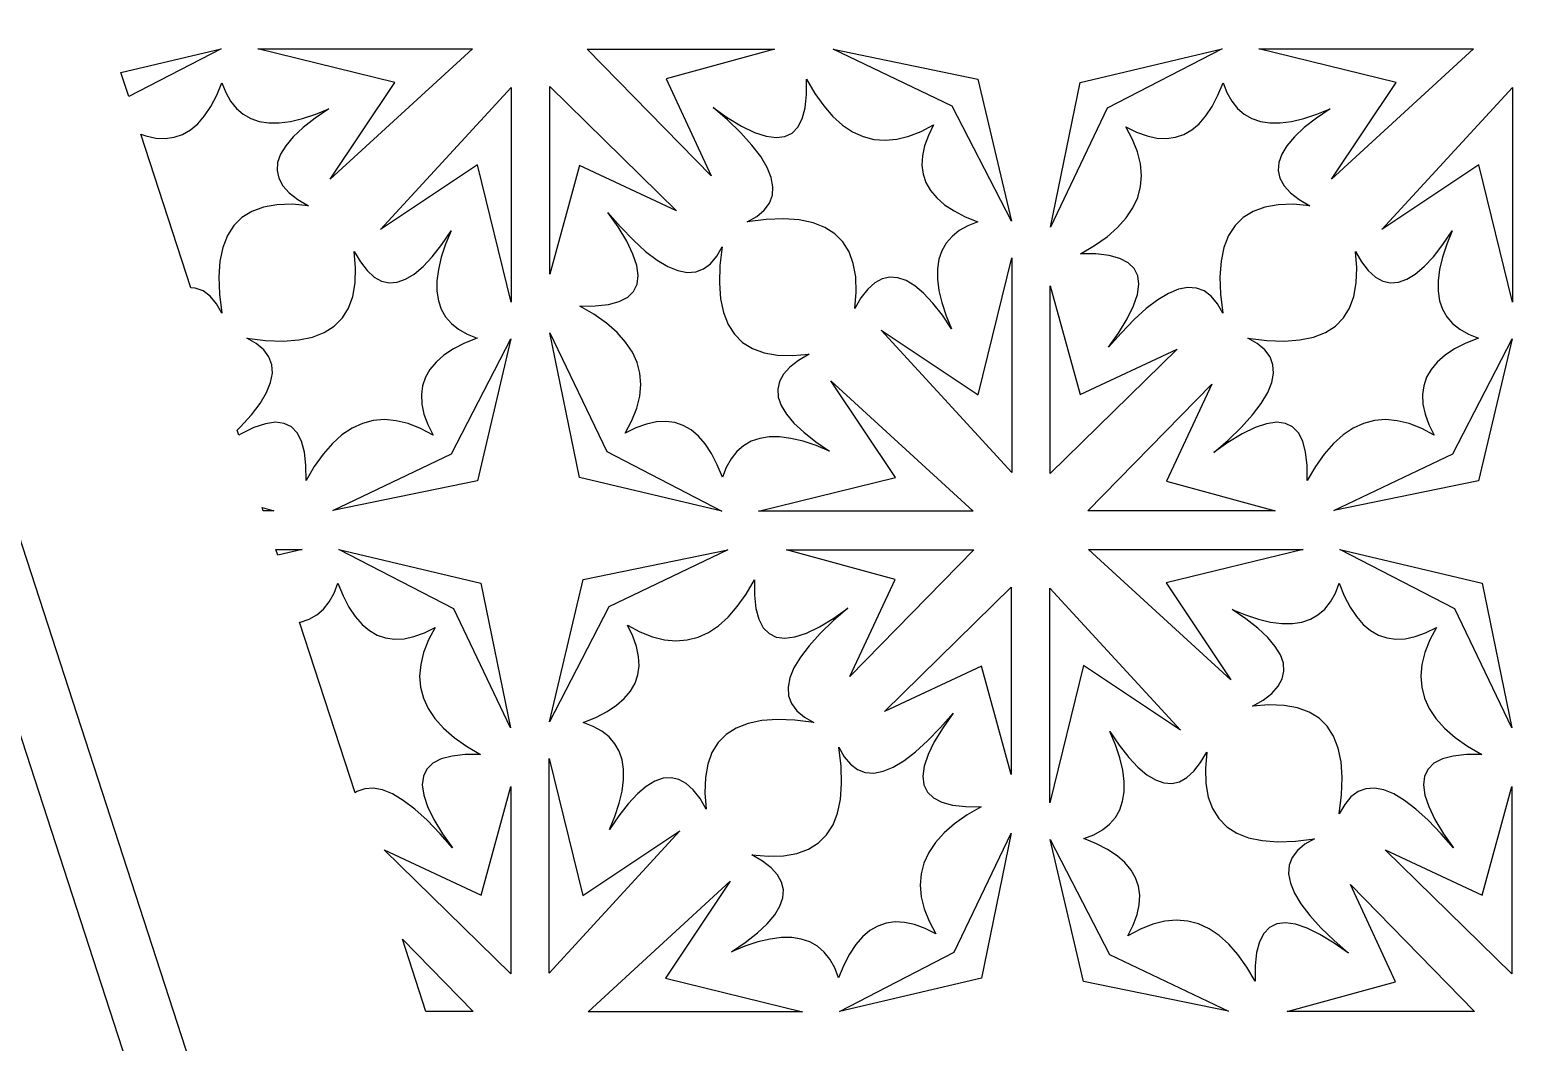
# Model space of a CAD drawing. Header units: metres. Extents: x 20 to 1108, y 20 to 251.
# Drawn here: x 592.1 to 666.1, y 150.3 to 200.8 of the extents above; entities that cross this region are included whole.
import ezdxf

# ---------------------------------------------------------------- set-up
doc = ezdxf.new("R2010")
doc.units = ezdxf.units.M

msp = doc.modelspace()

# ---------------------------------------------------------------- linework, layer by layer
for p, q in [((638.926, 20), (563.926, 250.826)), ((567.081, 250.826), (642.081, 20.0001)), ((596.64, 198.683), (601.643, 199.865)), ((601.643, 199.865), (597.031, 197.482)), ((610.322, 198.194), (603.476, 199.874)), ((603.476, 199.874), (614.195, 199.874)), ((614.195, 199.874), (607.095, 193.356)), ((619.923, 199.852), (629.284, 199.852)), ((626.124, 193.524), (619.923, 199.852)), ((629.284, 199.852), (623.863, 198.368)), ((638.152, 197.006), (632.215, 199.845)), ((632.215, 199.845), (639.442, 198.361)), ((644.546, 198.188), (651.643, 199.865)), ((651.643, 199.865), (645.901, 196.898)), ((660.322, 198.194), (653.476, 199.874)), ((653.476, 199.874), (664.195, 199.874)), ((664.195, 199.874), (657.095, 193.356)), ((597.031, 197.482), (596.64, 198.683)), ((601.423, 197.55), (601.681, 198.178)), ((601.681, 198.178), (601.873, 197.686)), ((607.095, 193.356), (610.322, 198.194)), ((609.61, 190.841), (616.129, 197.941)), ((616.129, 197.941), (616.129, 187.222)), ((618.055, 197.984), (624.383, 191.783)), ((618.055, 188.623), (618.055, 197.984)), ((623.863, 198.368), (626.124, 193.524)), ((630.881, 197.581), (630.884, 198.346)), ((630.884, 198.346), (631.296, 197.643)), ((639.442, 198.361), (641.12, 191.264)), ((643.062, 190.961), (644.546, 198.188)), ((651.423, 197.55), (651.681, 198.178)), ((651.681, 198.178), (651.873, 197.686)), ((657.095, 193.356), (660.322, 198.194)), ((659.61, 190.841), (666.129, 197.941)), ((666.129, 197.941), (666.129, 187.222)), ((600.821, 196.518), (601.135, 196.991)), ((601.135, 196.991), (601.423, 197.55)), ((601.873, 197.686), (602.115, 197.253)), ((602.115, 197.253), (602.403, 196.891)), ((630.806, 196.919), (630.881, 197.581)), ((631.296, 197.643), (631.738, 197.02)), ((631.738, 197.02), (632.198, 196.492)), ((641.12, 191.264), (638.152, 197.006)), ((650.821, 196.518), (651.135, 196.991)), ((651.135, 196.991), (651.423, 197.55)), ((651.873, 197.686), (652.115, 197.253)), ((652.115, 197.253), (652.403, 196.891)), ((600.481, 196.126), (600.821, 196.518)), ((602.403, 196.891), (602.738, 196.602)), ((602.738, 196.602), (603.119, 196.385)), ((603.119, 196.385), (603.547, 196.24)), ((603.547, 196.24), (604.018, 196.168)), ((604.537, 196.167), (605.102, 196.239)), ((605.102, 196.239), (605.712, 196.385)), ((605.712, 196.385), (606.368, 196.601)), ((606.344, 196.408), (605.738, 195.934)), ((607.027, 196.872), (606.344, 196.408)), ((606.368, 196.601), (607.027, 196.872)), ((626.93, 196.32), (626.216, 196.943)), ((626.216, 196.943), (626.924, 196.443)), ((626.924, 196.443), (627.64, 196.008)), ((627.6, 195.673), (626.93, 196.32)), ((630.443, 195.96), (630.661, 196.38)), ((630.661, 196.38), (630.806, 196.919)), ((632.198, 196.492), (632.679, 196.061)), ((645.901, 196.898), (643.062, 190.961)), ((650.481, 196.126), (650.821, 196.518)), ((652.403, 196.891), (652.738, 196.602)), ((652.738, 196.602), (653.119, 196.385)), ((653.119, 196.385), (653.547, 196.24)), ((653.547, 196.24), (654.018, 196.168)), ((654.537, 196.167), (655.102, 196.239)), ((655.102, 196.239), (655.712, 196.385)), ((655.712, 196.385), (656.368, 196.601)), ((656.344, 196.408), (655.738, 195.934)), ((657.027, 196.872), (656.344, 196.408)), ((656.368, 196.601), (657.027, 196.872)), ((600.132, 187.935), (597.64, 195.608)), ((597.64, 195.608), (597.885, 195.52)), ((597.885, 195.52), (598.382, 195.411)), ((599.301, 195.449), (599.72, 195.591)), ((599.72, 195.591), (600.114, 195.818)), ((600.114, 195.818), (600.481, 196.126)), ((604.018, 196.168), (604.537, 196.167)), ((605.738, 195.934), (605.248, 195.475)), ((628.153, 195.063), (627.6, 195.673)), ((627.64, 196.008), (628.285, 195.695)), ((628.285, 195.695), (628.858, 195.505)), ((628.858, 195.505), (629.362, 195.435)), ((629.362, 195.435), (629.794, 195.488)), ((629.794, 195.488), (630.154, 195.663)), ((630.154, 195.663), (630.443, 195.96)), ((632.679, 196.061), (633.18, 195.726)), ((633.18, 195.726), (633.702, 195.488)), ((633.702, 195.488), (634.242, 195.348)), ((635.382, 195.355), (635.982, 195.503)), ((635.982, 195.503), (636.602, 195.747)), ((636.602, 195.747), (637.228, 196.081)), ((636.963, 195.547), (636.774, 195.022)), ((637.228, 196.081), (636.963, 195.547)), ((647.16, 195.348), (646.826, 195.974)), ((646.826, 195.974), (647.36, 195.708)), ((647.36, 195.708), (647.885, 195.52)), ((647.885, 195.52), (648.382, 195.411)), ((649.301, 195.449), (649.72, 195.591)), ((649.72, 195.591), (650.114, 195.818)), ((650.114, 195.818), (650.481, 196.126)), ((654.018, 196.168), (654.537, 196.167)), ((655.738, 195.934), (655.248, 195.475)), ((598.382, 195.411), (598.854, 195.389)), ((598.854, 195.389), (599.301, 195.449)), ((604.872, 195.029), (604.612, 194.6)), ((605.248, 195.475), (604.872, 195.029)), ((628.59, 194.487), (628.153, 195.063)), ((634.242, 195.348), (634.802, 195.303)), ((634.802, 195.303), (635.382, 195.355)), ((636.774, 195.022), (636.666, 194.525)), ((647.404, 194.728), (647.16, 195.348)), ((648.382, 195.411), (648.854, 195.389)), ((648.854, 195.389), (649.301, 195.449)), ((654.872, 195.029), (654.612, 194.6)), ((655.248, 195.475), (654.872, 195.029)), ((604.467, 194.185), (604.438, 193.786)), ((604.612, 194.6), (604.467, 194.185)), ((614.449, 194.068), (609.61, 190.841)), ((616.129, 187.222), (614.449, 194.068)), ((619.539, 194.044), (618.055, 188.623)), ((624.383, 191.783), (619.539, 194.044)), ((628.911, 193.95), (628.59, 194.487)), ((636.666, 194.525), (636.643, 194.053)), ((636.643, 194.053), (636.704, 193.606)), ((647.552, 194.128), (647.404, 194.728)), ((647.604, 193.548), (647.552, 194.128)), ((654.467, 194.185), (654.438, 193.786)), ((654.612, 194.6), (654.467, 194.185)), ((664.449, 194.068), (659.61, 190.841)), ((666.129, 187.222), (664.449, 194.068)), ((604.438, 193.786), (604.525, 193.402)), ((604.525, 193.402), (604.728, 193.033)), ((629.115, 193.45), (628.911, 193.95)), ((629.204, 192.985), (629.115, 193.45)), ((636.704, 193.606), (636.845, 193.187)), ((647.559, 192.987), (647.604, 193.548)), ((654.438, 193.786), (654.525, 193.402)), ((654.525, 193.402), (654.728, 193.033)), ((604.728, 193.033), (605.047, 192.681)), ((605.047, 192.681), (605.479, 192.344)), ((629.03, 192.168), (629.174, 192.559)), ((629.174, 192.559), (629.204, 192.985)), ((636.845, 193.187), (637.072, 192.793)), ((637.072, 192.793), (637.38, 192.426)), ((647.419, 192.446), (647.559, 192.987)), ((654.728, 193.033), (655.047, 192.681)), ((655.047, 192.681), (655.479, 192.344)), ((603.76, 191.962), (603.179, 191.749)), ((604.431, 192.08), (603.76, 191.962)), ((605.187, 192.103), (604.431, 192.08)), ((606.007, 192.034), (605.187, 192.103)), ((605.479, 192.344), (606.007, 192.034)), ((628.39, 191.5), (628.768, 191.816)), ((628.768, 191.816), (629.03, 192.168)), ((637.38, 192.426), (637.772, 192.086)), ((637.772, 192.086), (638.246, 191.772)), ((646.846, 191.425), (647.181, 191.926)), ((647.181, 191.926), (647.419, 192.446)), ((653.76, 191.962), (653.179, 191.749)), ((654.431, 192.08), (653.76, 191.962)), ((655.187, 192.103), (654.431, 192.08)), ((656.007, 192.034), (655.187, 192.103)), ((655.479, 192.344), (656.007, 192.034)), ((602.685, 191.443), (602.278, 191.039)), ((603.179, 191.749), (602.685, 191.443)), ((621.465, 190.982), (620.964, 191.69)), ((620.964, 191.69), (621.586, 190.978)), ((627.919, 191.234), (628.39, 191.5)), ((628.863, 191.35), (627.919, 191.234)), ((629.739, 191.38), (628.863, 191.35)), ((630.519, 191.324), (629.739, 191.38)), ((631.205, 191.18), (630.519, 191.324)), ((631.797, 190.948), (631.205, 191.18)), ((638.246, 191.772), (638.804, 191.484)), ((638.804, 191.484), (639.432, 191.226)), ((639.432, 191.226), (638.94, 191.034)), ((646.415, 190.943), (646.846, 191.425)), ((652.685, 191.443), (652.278, 191.039)), ((653.179, 191.749), (652.685, 191.443)), ((601.959, 190.542), (601.727, 189.95)), ((602.278, 191.039), (601.959, 190.542)), ((612.663, 190.09), (613.127, 190.773)), ((613.127, 190.773), (612.855, 190.113)), ((621.899, 190.267), (621.465, 190.982)), ((621.586, 190.978), (622.234, 190.308)), ((622.234, 190.308), (622.844, 189.754)), ((632.294, 190.629), (631.797, 190.948)), ((632.697, 190.222), (632.294, 190.629)), ((638.145, 190.504), (637.856, 190.169)), ((638.507, 190.792), (638.145, 190.504)), ((638.94, 191.034), (638.507, 190.792)), ((645.264, 190.041), (645.887, 190.484)), ((645.887, 190.484), (646.415, 190.943)), ((651.959, 190.542), (651.727, 189.95)), ((652.278, 191.039), (651.959, 190.542)), ((662.663, 190.09), (663.127, 190.773)), ((663.127, 190.773), (662.855, 190.113)), ((601.727, 189.95), (601.583, 189.265)), ((608.357, 188.932), (608.289, 189.752)), ((608.289, 189.752), (608.597, 189.225)), ((612.188, 189.483), (612.663, 190.09)), ((612.855, 190.113), (612.639, 189.458)), ((622.212, 189.622), (621.899, 190.267)), ((622.402, 189.048), (622.212, 189.622)), ((622.844, 189.754), (623.419, 189.318)), ((626.407, 189.517), (626.673, 189.987)), ((626.673, 189.987), (626.557, 189.045)), ((633.004, 189.728), (632.697, 190.222)), ((633.216, 189.147), (633.004, 189.728)), ((637.639, 189.788), (637.495, 189.36)), ((637.856, 190.169), (637.639, 189.788)), ((644.561, 189.63), (645.264, 190.041)), ((645.326, 189.627), (644.561, 189.63)), ((645.988, 189.552), (645.326, 189.627)), ((651.727, 189.95), (651.583, 189.265)), ((658.357, 188.932), (658.289, 189.752)), ((658.289, 189.752), (658.597, 189.225)), ((662.188, 189.483), (662.663, 190.09)), ((662.855, 190.113), (662.639, 189.458)), ((601.583, 189.265), (601.527, 188.484)), ((608.334, 188.176), (608.357, 188.932)), ((608.597, 189.225), (608.935, 188.792)), ((611.284, 188.617), (611.728, 188.992)), ((611.728, 188.992), (612.188, 189.483)), ((612.495, 188.848), (612.422, 188.282)), ((612.639, 189.458), (612.495, 188.848)), ((622.472, 188.545), (622.402, 189.048)), ((623.419, 189.318), (623.957, 188.996)), ((623.957, 188.996), (624.457, 188.792)), ((625.348, 188.733), (625.739, 188.877)), ((625.739, 188.877), (626.091, 189.139)), ((626.091, 189.139), (626.407, 189.517)), ((626.557, 189.045), (626.527, 188.169)), ((633.335, 188.476), (633.216, 189.147)), ((637.495, 189.36), (637.422, 188.889)), ((637.422, 188.889), (637.422, 188.37)), ((639.449, 182.585), (641.129, 189.431)), ((641.129, 189.431), (641.129, 178.712)), ((646.527, 189.406), (645.988, 189.552)), ((646.947, 189.189), (646.527, 189.406)), ((647.244, 188.9), (646.947, 189.189)), ((647.419, 188.539), (647.244, 188.9)), ((651.583, 189.265), (651.527, 188.484)), ((658.334, 188.176), (658.357, 188.932)), ((658.597, 189.225), (658.935, 188.792)), ((661.284, 188.617), (661.728, 188.992)), ((661.728, 188.992), (662.188, 189.483)), ((662.495, 188.848), (662.422, 188.282)), ((662.639, 189.458), (662.495, 188.848)), ((601.527, 188.484), (601.557, 187.609)), ((608.216, 187.506), (608.334, 188.176)), ((608.935, 188.792), (609.288, 188.474)), ((609.288, 188.474), (609.657, 188.271)), ((609.657, 188.271), (610.041, 188.184)), ((610.041, 188.184), (610.439, 188.213)), ((610.439, 188.213), (610.854, 188.358)), ((610.854, 188.358), (611.284, 188.617)), ((612.422, 188.282), (612.422, 187.765)), ((622.244, 187.753), (622.419, 188.113)), ((622.419, 188.113), (622.472, 188.545)), ((624.457, 188.792), (624.922, 188.703)), ((624.922, 188.703), (625.348, 188.733)), ((626.527, 188.169), (626.583, 187.389)), ((633.357, 187.72), (633.335, 188.476)), ((634.288, 188.179), (633.935, 187.86)), ((634.657, 188.382), (634.288, 188.179)), ((635.041, 188.469), (634.657, 188.382)), ((635.439, 188.44), (635.041, 188.469)), ((635.854, 188.295), (635.439, 188.44)), ((636.284, 188.035), (635.854, 188.295)), ((637.422, 188.37), (637.494, 187.805)), ((647.402, 187.604), (647.472, 188.108)), ((647.472, 188.108), (647.419, 188.539)), ((651.527, 188.484), (651.557, 187.609)), ((658.216, 187.506), (658.334, 188.176)), ((658.935, 188.792), (659.288, 188.474)), ((659.288, 188.474), (659.657, 188.271)), ((659.657, 188.271), (660.041, 188.184)), ((660.041, 188.184), (660.439, 188.213)), ((660.439, 188.213), (660.854, 188.358)), ((660.854, 188.358), (661.284, 188.617)), ((662.422, 188.282), (662.422, 187.765)), ((600.348, 187.92), (600.132, 187.935)), ((600.739, 187.776), (600.348, 187.92)), ((601.091, 187.514), (600.739, 187.776)), ((601.407, 187.136), (601.091, 187.514)), ((601.557, 187.609), (601.673, 186.664)), ((608.004, 186.925), (608.216, 187.506)), ((612.422, 187.765), (612.494, 187.292)), ((621.527, 187.246), (621.947, 187.464)), ((621.947, 187.464), (622.244, 187.753)), ((626.583, 187.389), (626.727, 186.703)), ((633.289, 186.9), (633.357, 187.72)), ((633.598, 187.428), (633.289, 186.9)), ((633.935, 187.86), (633.598, 187.428)), ((636.729, 187.659), (636.284, 188.035)), ((637.188, 187.169), (636.729, 187.659)), ((637.494, 187.805), (637.639, 187.195)), ((643.055, 188.029), (644.539, 182.609)), ((643.055, 178.669), (643.055, 188.029)), ((647.212, 187.03), (647.402, 187.604)), ((648.957, 187.656), (648.42, 187.336)), ((649.457, 187.86), (648.957, 187.656)), ((649.922, 187.949), (649.457, 187.86)), ((650.348, 187.92), (649.922, 187.949)), ((650.739, 187.776), (650.348, 187.92)), ((651.091, 187.514), (650.739, 187.776)), ((651.407, 187.136), (651.091, 187.514)), ((651.557, 187.609), (651.673, 186.664)), ((658.004, 186.925), (658.216, 187.506)), ((662.422, 187.765), (662.494, 187.292)), ((601.673, 186.664), (601.407, 187.136)), ((607.697, 186.431), (608.004, 186.925)), ((612.494, 187.292), (612.639, 186.864)), ((612.639, 186.864), (612.856, 186.484)), ((619.561, 187.023), (620.325, 187.026)), ((620.265, 186.61), (619.561, 187.023)), ((620.887, 186.169), (620.265, 186.61)), ((620.325, 187.026), (620.987, 187.101)), ((620.987, 187.101), (621.527, 187.246)), ((626.727, 186.703), (626.959, 186.11)), ((637.663, 186.563), (637.188, 187.169)), ((637.639, 187.195), (637.855, 186.539)), ((646.899, 186.386), (647.212, 187.03)), ((647.844, 186.899), (647.234, 186.346)), ((648.42, 187.336), (647.844, 186.899)), ((651.673, 186.664), (651.407, 187.136)), ((657.697, 186.431), (658.004, 186.925)), ((662.494, 187.292), (662.639, 186.864)), ((662.639, 186.864), (662.856, 186.484)), ((606.797, 185.704), (607.294, 186.024)), ((607.294, 186.024), (607.697, 186.431)), ((612.856, 186.484), (613.145, 186.149)), ((613.145, 186.149), (613.506, 185.861)), ((613.506, 185.861), (613.939, 185.618)), ((621.416, 185.709), (620.887, 186.169)), ((626.959, 186.11), (627.278, 185.613)), ((638.127, 185.88), (637.663, 186.563)), ((637.855, 186.539), (638.127, 185.88)), ((646.464, 185.67), (646.899, 186.386)), ((647.234, 186.346), (646.587, 185.676)), ((656.797, 185.704), (657.294, 186.024)), ((657.294, 186.024), (657.697, 186.431)), ((662.856, 186.484), (663.145, 186.149)), ((663.145, 186.149), (663.506, 185.861)), ((663.506, 185.861), (663.939, 185.618)), ((603.39, 185.152), (602.92, 185.419)), ((602.92, 185.419), (603.862, 185.303)), ((603.768, 184.837), (603.39, 185.152)), ((603.862, 185.303), (604.738, 185.273)), ((604.738, 185.273), (605.518, 185.328)), ((605.518, 185.328), (606.204, 185.473)), ((606.204, 185.473), (606.797, 185.704)), ((613.152, 179.647), (616.12, 185.389)), ((613.805, 185.169), (613.247, 184.882)), ((614.432, 185.427), (613.805, 185.169)), ((613.939, 185.618), (614.432, 185.427)), ((616.12, 185.389), (614.442, 178.291)), ((619.546, 178.465), (618.062, 185.692)), ((618.062, 185.692), (620.901, 179.755)), ((621.846, 185.228), (621.416, 185.709)), ((622.181, 184.727), (621.846, 185.228)), ((627.278, 185.613), (627.685, 185.21)), ((627.685, 185.21), (628.179, 184.903)), ((634.61, 185.812), (639.449, 182.585)), ((641.129, 178.712), (634.61, 185.812)), ((646.587, 185.676), (645.964, 184.962)), ((645.964, 184.962), (646.464, 185.67)), ((653.39, 185.152), (652.92, 185.419)), ((652.92, 185.419), (653.862, 185.303)), ((653.768, 184.837), (653.39, 185.152)), ((653.862, 185.303), (654.738, 185.273)), ((654.738, 185.273), (655.518, 185.328)), ((655.518, 185.328), (656.204, 185.473)), ((656.204, 185.473), (656.797, 185.704)), ((663.152, 179.647), (666.12, 185.389)), ((663.805, 185.169), (663.247, 184.882)), ((664.432, 185.427), (663.805, 185.169)), ((663.939, 185.618), (664.432, 185.427)), ((666.12, 185.389), (664.442, 178.291)), ((604.03, 184.484), (603.768, 184.837)), ((604.174, 184.094), (604.03, 184.484)), ((612.772, 184.567), (612.381, 184.227)), ((613.247, 184.882), (612.772, 184.567)), ((622.419, 184.206), (622.181, 184.727)), ((628.179, 184.903), (628.76, 184.691)), ((628.76, 184.691), (629.43, 184.573)), ((629.43, 184.573), (630.186, 184.55)), ((630.186, 184.55), (631.006, 184.618)), ((631.006, 184.618), (630.479, 184.31)), ((649.383, 184.869), (643.055, 178.669)), ((644.539, 182.609), (649.383, 184.869)), ((654.03, 184.484), (653.768, 184.837)), ((654.174, 184.094), (654.03, 184.484)), ((662.772, 184.567), (662.381, 184.227)), ((663.247, 184.882), (662.772, 184.567)), ((604.115, 183.202), (604.204, 183.667)), ((604.204, 183.667), (604.174, 184.094)), ((612.072, 183.859), (611.845, 183.466)), ((612.381, 184.227), (612.072, 183.859)), ((622.559, 183.665), (622.419, 184.206)), ((622.604, 183.105), (622.559, 183.665)), ((630.047, 183.972), (629.728, 183.619)), ((630.479, 184.31), (630.047, 183.972)), ((654.115, 183.202), (654.204, 183.667)), ((654.204, 183.667), (654.174, 184.094)), ((662.072, 183.859), (661.845, 183.466)), ((662.381, 184.227), (662.072, 183.859)), ((603.911, 182.702), (604.115, 183.202)), ((611.704, 183.047), (611.643, 182.6)), ((611.845, 183.466), (611.704, 183.047)), ((622.552, 182.525), (622.604, 183.105)), ((629.525, 183.25), (629.438, 182.866)), ((629.728, 183.619), (629.525, 183.25)), ((635.322, 178.458), (632.095, 183.297)), ((632.095, 183.297), (639.195, 176.778)), ((644.923, 176.801), (651.124, 183.129)), ((651.124, 183.129), (648.863, 178.284)), ((653.911, 182.702), (654.115, 183.202)), ((661.704, 183.047), (661.643, 182.6)), ((661.845, 183.466), (661.704, 183.047)), ((603.153, 181.59), (603.589, 182.164)), ((603.589, 182.164), (603.911, 182.702)), ((611.643, 182.6), (611.666, 182.128)), ((622.404, 181.925), (622.552, 182.525)), ((629.438, 182.866), (629.467, 182.468)), ((629.467, 182.468), (629.612, 182.053)), ((653.153, 181.59), (653.589, 182.164)), ((653.589, 182.164), (653.911, 182.702)), ((661.643, 182.6), (661.666, 182.128)), ((602.599, 180.98), (603.153, 181.59)), ((611.666, 182.128), (611.774, 181.632)), ((611.774, 181.632), (611.963, 181.107)), ((622.16, 181.304), (622.404, 181.925)), ((629.612, 182.053), (629.872, 181.623)), ((629.872, 181.623), (630.247, 181.179)), ((652.599, 180.98), (653.153, 181.59)), ((661.666, 182.128), (661.774, 181.632)), ((661.774, 181.632), (661.963, 181.107)), ((602.442, 180.827), (602.599, 180.98)), ((602.524, 180.574), (602.442, 180.827)), ((603.285, 180.957), (602.64, 180.645)), ((603.859, 181.148), (603.285, 180.957)), ((604.362, 181.218), (603.859, 181.148)), ((604.794, 181.164), (604.362, 181.218)), ((605.154, 180.989), (604.794, 181.164)), ((605.443, 180.693), (605.154, 180.989)), ((605.661, 180.273), (605.443, 180.693)), ((608.18, 180.927), (607.679, 180.592)), ((608.701, 181.164), (608.18, 180.927)), ((609.242, 181.305), (608.701, 181.164)), ((609.802, 181.35), (609.242, 181.305)), ((610.382, 181.298), (609.802, 181.35)), ((610.982, 181.15), (610.382, 181.298)), ((611.603, 180.905), (610.982, 181.15)), ((612.228, 180.571), (611.603, 180.905)), ((611.963, 181.107), (612.228, 180.571)), ((621.826, 180.679), (622.16, 181.304)), ((622.361, 180.944), (621.826, 180.679)), ((622.886, 181.133), (622.361, 180.944)), ((623.382, 181.241), (622.886, 181.133)), ((623.854, 181.264), (623.382, 181.241)), ((624.301, 181.203), (623.854, 181.264)), ((624.72, 181.062), (624.301, 181.203)), ((625.114, 180.835), (624.72, 181.062)), ((625.481, 180.526), (625.114, 180.835)), ((630.247, 181.179), (630.737, 180.719)), ((630.737, 180.719), (631.344, 180.244)), ((651.929, 180.331), (652.599, 180.98)), ((653.285, 180.957), (652.64, 180.645)), ((653.859, 181.148), (653.285, 180.957)), ((654.362, 181.218), (653.859, 181.148)), ((654.794, 181.164), (654.362, 181.218)), ((655.154, 180.989), (654.794, 181.164)), ((655.443, 180.693), (655.154, 180.989)), ((655.661, 180.273), (655.443, 180.693)), ((658.18, 180.927), (657.679, 180.592)), ((658.701, 181.164), (658.18, 180.927)), ((659.242, 181.305), (658.701, 181.164)), ((659.802, 181.35), (659.242, 181.305)), ((660.382, 181.298), (659.802, 181.35)), ((660.982, 181.15), (660.382, 181.298)), ((661.603, 180.905), (660.982, 181.15)), ((662.228, 180.571), (661.603, 180.905)), ((661.963, 181.107), (662.228, 180.571)), ((602.64, 180.645), (602.524, 180.574)), ((605.806, 179.733), (605.661, 180.273)), ((607.198, 180.161), (606.738, 179.633)), ((607.679, 180.592), (607.198, 180.161)), ((625.821, 180.135), (625.481, 180.526)), ((626.136, 179.66), (625.821, 180.135)), ((627.738, 180.051), (627.403, 179.762)), ((628.119, 180.268), (627.738, 180.051)), ((628.547, 180.413), (628.119, 180.268)), ((629.019, 180.485), (628.547, 180.413)), ((629.537, 180.485), (629.019, 180.485)), ((630.102, 180.412), (629.537, 180.485)), ((630.713, 180.268), (630.102, 180.412)), ((631.368, 180.052), (630.713, 180.268)), ((631.344, 180.244), (632.027, 179.78)), ((632.027, 179.78), (631.368, 180.052)), ((651.217, 179.71), (651.929, 180.331)), ((651.925, 180.211), (651.217, 179.71)), ((652.64, 180.645), (651.925, 180.211)), ((655.806, 179.733), (655.661, 180.273)), ((657.198, 180.161), (656.738, 179.633)), ((657.679, 180.592), (657.198, 180.161)), ((605.881, 179.07), (605.806, 179.733)), ((606.738, 179.633), (606.297, 179.011)), ((607.215, 176.808), (613.152, 179.647)), ((620.901, 179.755), (626.643, 176.787)), ((626.423, 179.102), (626.136, 179.66)), ((627.116, 179.401), (626.873, 178.968)), ((627.403, 179.762), (627.116, 179.401)), ((655.881, 179.07), (655.806, 179.733)), ((656.738, 179.633), (656.297, 179.011)), ((657.215, 176.808), (663.152, 179.647)), ((605.884, 178.307), (605.881, 179.07)), ((606.297, 179.011), (605.884, 178.307)), ((626.643, 176.787), (619.546, 178.465)), ((626.681, 178.475), (626.423, 179.102)), ((626.873, 178.968), (626.681, 178.475)), ((628.476, 176.778), (635.322, 178.458)), ((655.884, 178.307), (655.881, 179.07)), ((656.297, 179.011), (655.884, 178.307)), ((614.442, 178.291), (607.215, 176.808)), ((648.863, 178.284), (654.284, 176.801)), ((664.442, 178.291), (657.215, 176.808)), ((603.751, 176.801), (603.699, 176.961)), ((603.699, 176.961), (604.284, 176.801)), ((604.284, 176.801), (603.751, 176.801)), ((639.195, 176.778), (628.476, 176.778)), ((654.284, 176.801), (644.923, 176.801)), ((604.377, 174.874), (605.685, 174.874)), ((604.473, 174.577), (604.377, 174.874)), ((605.685, 174.874), (604.473, 174.577)), ((613.26, 171.898), (607.518, 174.865)), ((607.518, 174.865), (614.616, 173.188)), ((619.719, 173.361), (626.946, 174.845)), ((626.946, 174.845), (621.009, 172.006)), ((635.298, 173.368), (629.878, 174.852)), ((629.878, 174.852), (639.238, 174.852)), ((639.238, 174.852), (633.038, 168.524)), ((644.966, 174.874), (655.685, 174.874)), ((652.066, 168.356), (644.966, 174.874)), ((655.685, 174.874), (648.839, 173.194)), ((663.26, 171.898), (657.518, 174.865)), ((657.518, 174.865), (664.616, 173.188)), ((618.042, 166.264), (619.719, 173.361)), ((627.865, 172.642), (628.277, 173.346)), ((628.277, 173.346), (628.28, 172.582)), ((633.038, 168.524), (635.298, 173.368)), ((607.046, 172.252), (607.289, 172.685)), ((607.289, 172.685), (607.48, 173.178)), ((607.48, 173.178), (607.738, 172.551)), ((607.738, 172.551), (608.025, 171.992)), ((614.616, 173.188), (616.099, 165.961)), ((627.423, 172.02), (627.865, 172.642)), ((628.28, 172.582), (628.355, 171.92)), ((634.778, 166.783), (641.106, 172.984)), ((641.106, 172.984), (641.106, 163.623)), ((643.033, 172.941), (649.551, 165.841)), ((643.033, 162.222), (643.033, 172.941)), ((648.839, 173.194), (652.066, 168.356)), ((657.046, 172.252), (657.289, 172.685)), ((657.289, 172.685), (657.48, 173.178)), ((657.48, 173.178), (657.738, 172.551)), ((657.738, 172.551), (658.025, 171.992)), ((664.616, 173.188), (666.099, 165.961)), ((606.423, 171.602), (606.758, 171.891)), ((606.758, 171.891), (607.046, 172.252)), ((608.025, 171.992), (608.34, 171.518)), ((616.099, 165.961), (613.26, 171.898)), ((621.009, 172.006), (618.042, 166.264)), ((626.964, 171.491), (627.423, 172.02)), ((628.355, 171.92), (628.501, 171.38)), ((632.944, 171.943), (632.232, 171.321)), ((632.236, 171.442), (632.944, 171.943)), ((652.817, 171.408), (652.134, 171.872)), ((652.134, 171.872), (652.794, 171.601)), ((656.423, 171.602), (656.758, 171.891)), ((656.758, 171.891), (657.046, 172.252)), ((658.025, 171.992), (658.34, 171.518)), ((666.099, 165.961), (663.26, 171.898)), ((605.56, 171.232), (605.615, 171.239)), ((608.33, 162.707), (605.56, 171.232)), ((605.615, 171.239), (606.043, 171.385)), ((606.043, 171.385), (606.423, 171.602)), ((608.34, 171.518), (608.68, 171.127)), ((608.68, 171.127), (609.047, 170.818)), ((622.199, 170.546), (621.933, 171.081)), ((621.933, 171.081), (622.558, 170.747)), ((625.981, 170.726), (626.482, 171.061)), ((626.482, 171.061), (626.964, 171.491)), ((628.501, 171.38), (628.718, 170.96)), ((631.521, 171.008), (632.236, 171.442)), ((632.232, 171.321), (631.562, 170.673)), ((652.794, 171.601), (653.449, 171.385)), ((653.424, 170.934), (652.817, 171.408)), ((653.449, 171.385), (654.059, 171.24)), ((654.059, 171.24), (654.625, 171.167)), ((654.625, 171.167), (655.142, 171.167)), ((655.142, 171.167), (655.615, 171.239)), ((655.615, 171.239), (656.043, 171.385)), ((656.043, 171.385), (656.423, 171.602)), ((658.34, 171.518), (658.68, 171.127)), ((658.68, 171.127), (659.047, 170.818)), ((609.047, 170.818), (609.441, 170.591)), ((609.441, 170.591), (609.86, 170.449)), ((609.86, 170.449), (610.307, 170.389)), ((610.307, 170.389), (610.779, 170.411)), ((610.779, 170.411), (611.275, 170.52)), ((611.275, 170.52), (611.8, 170.708)), ((612.002, 170.349), (611.757, 169.728)), ((611.8, 170.708), (612.336, 170.974)), ((612.336, 170.974), (612.002, 170.349)), ((622.387, 170.021), (622.199, 170.546)), ((622.558, 170.747), (623.179, 170.503)), ((623.179, 170.503), (623.779, 170.355)), ((623.779, 170.355), (624.359, 170.303)), ((624.359, 170.303), (624.92, 170.348)), ((624.92, 170.348), (625.461, 170.488)), ((625.461, 170.488), (625.981, 170.726)), ((628.718, 170.96), (629.007, 170.663)), ((629.007, 170.663), (629.368, 170.488)), ((629.368, 170.488), (629.799, 170.435)), ((629.799, 170.435), (630.302, 170.505)), ((630.302, 170.505), (630.877, 170.695)), ((630.877, 170.695), (631.521, 171.008)), ((631.562, 170.673), (631.008, 170.063)), ((653.915, 170.474), (653.424, 170.934)), ((654.29, 170.029), (653.915, 170.474)), ((659.047, 170.818), (659.441, 170.591)), ((659.441, 170.591), (659.86, 170.449)), ((659.86, 170.449), (660.307, 170.389)), ((660.307, 170.389), (660.779, 170.411)), ((660.779, 170.411), (661.275, 170.52)), ((661.275, 170.52), (661.8, 170.708)), ((662.002, 170.349), (661.757, 169.728)), ((661.8, 170.708), (662.336, 170.974)), ((662.336, 170.974), (662.002, 170.349)), ((611.757, 169.728), (611.609, 169.128)), ((622.496, 169.525), (622.387, 170.021)), ((631.008, 170.063), (630.572, 169.488)), ((654.549, 169.6), (654.29, 170.029)), ((654.694, 169.185), (654.549, 169.6)), ((661.757, 169.728), (661.609, 169.128)), ((611.609, 169.128), (611.557, 168.548)), ((622.458, 168.606), (622.518, 169.053)), ((622.518, 169.053), (622.496, 169.525)), ((630.251, 168.95), (630.047, 168.45)), ((630.572, 169.488), (630.251, 168.95)), ((639.623, 169.044), (634.778, 166.783)), ((641.106, 163.623), (639.623, 169.044)), ((644.713, 169.068), (643.033, 162.222)), ((649.551, 165.841), (644.713, 169.068)), ((654.723, 168.786), (654.694, 169.185)), ((661.609, 169.128), (661.557, 168.548)), ((611.557, 168.548), (611.602, 167.987)), ((622.089, 167.793), (622.316, 168.187)), ((622.316, 168.187), (622.458, 168.606)), ((630.047, 168.45), (629.958, 167.985)), ((654.433, 168.033), (654.636, 168.402)), ((654.636, 168.402), (654.723, 168.786)), ((661.557, 168.548), (661.602, 167.987)), ((611.602, 167.987), (611.743, 167.446)), ((611.743, 167.446), (611.98, 166.926)), ((621.389, 167.086), (621.78, 167.426)), ((621.78, 167.426), (622.089, 167.793)), ((629.958, 167.985), (629.987, 167.559)), ((629.987, 167.559), (630.131, 167.168)), ((653.682, 167.343), (654.115, 167.681)), ((654.115, 167.681), (654.433, 168.033)), ((661.602, 167.987), (661.743, 167.446)), ((661.743, 167.446), (661.98, 166.926)), ((611.98, 166.926), (612.315, 166.425)), ((620.356, 166.484), (620.915, 166.771)), ((620.915, 166.771), (621.389, 167.086)), ((630.131, 167.168), (630.393, 166.816)), ((630.393, 166.816), (630.771, 166.5)), ((637.575, 165.977), (638.198, 166.691)), ((638.198, 166.691), (637.697, 165.983)), ((653.155, 167.034), (653.682, 167.343)), ((653.975, 167.103), (653.155, 167.034)), ((654.731, 167.079), (653.975, 167.103)), ((655.401, 166.962), (654.731, 167.079)), ((655.982, 166.749), (655.401, 166.962)), ((656.476, 166.443), (655.982, 166.749)), ((661.98, 166.926), (662.315, 166.425)), ((612.315, 166.425), (612.746, 165.943)), ((612.746, 165.943), (613.274, 165.484)), ((619.729, 166.226), (620.356, 166.484)), ((620.222, 166.034), (619.729, 166.226)), ((620.655, 165.791), (620.222, 166.034)), ((627.365, 165.948), (626.868, 165.629)), ((627.958, 166.18), (627.365, 165.948)), ((628.643, 166.324), (627.958, 166.18)), ((629.423, 166.38), (628.643, 166.324)), ((630.299, 166.35), (629.423, 166.38)), ((631.242, 166.234), (630.299, 166.35)), ((630.771, 166.5), (631.242, 166.234)), ((636.927, 165.307), (637.575, 165.977)), ((637.697, 165.983), (637.262, 165.267)), ((656.883, 166.039), (656.476, 166.443)), ((657.203, 165.542), (656.883, 166.039)), ((662.315, 166.425), (662.746, 165.943)), ((662.746, 165.943), (663.274, 165.484)), ((613.274, 165.484), (613.896, 165.042)), ((621.016, 165.504), (620.655, 165.791)), ((621.305, 165.169), (621.016, 165.504)), ((621.522, 164.788), (621.305, 165.169)), ((626.464, 165.222), (626.158, 164.728)), ((626.868, 165.629), (626.464, 165.222)), ((636.317, 164.754), (636.927, 165.307)), ((637.262, 165.267), (636.95, 164.622)), ((646.306, 165.113), (646.035, 165.773)), ((646.035, 165.773), (646.499, 165.09)), ((657.434, 164.949), (657.203, 165.542)), ((663.274, 165.484), (663.896, 165.042)), ((612.634, 164.406), (612.214, 164.189)), ((613.174, 164.552), (612.634, 164.406)), ((613.837, 164.627), (613.174, 164.552)), ((614.6, 164.63), (613.837, 164.627)), ((613.896, 165.042), (614.6, 164.63)), ((618.033, 164.431), (619.713, 157.585)), ((618.033, 153.712), (618.033, 164.431)), ((621.668, 164.36), (621.522, 164.788)), ((626.158, 164.728), (625.945, 164.147)), ((632.604, 164.044), (632.488, 164.988)), ((632.488, 164.988), (632.755, 164.517)), ((632.755, 164.517), (633.07, 164.139)), ((635.742, 164.317), (636.317, 164.754)), ((636.95, 164.622), (636.759, 164.049)), ((646.522, 164.457), (646.306, 165.113)), ((646.499, 165.09), (646.973, 164.484)), ((646.668, 163.848), (646.522, 164.457)), ((646.973, 164.484), (647.432, 163.993)), ((650.563, 164.225), (650.873, 164.753)), ((650.873, 164.753), (650.804, 163.933)), ((657.579, 164.264), (657.434, 164.949)), ((662.634, 164.406), (662.214, 164.189)), ((663.174, 164.552), (662.634, 164.406)), ((663.837, 164.627), (663.174, 164.552)), ((664.6, 164.63), (663.837, 164.627)), ((663.896, 165.042), (664.6, 164.63)), ((611.918, 163.9), (611.743, 163.539)), ((612.214, 164.189), (611.918, 163.9)), ((621.74, 163.888), (621.668, 164.36)), ((621.74, 163.37), (621.74, 163.888)), ((625.945, 164.147), (625.828, 163.477)), ((632.634, 163.168), (632.604, 164.044)), ((633.07, 164.139), (633.422, 163.877)), ((633.422, 163.877), (633.813, 163.733)), ((633.813, 163.733), (634.24, 163.703)), ((634.24, 163.703), (634.705, 163.792)), ((634.705, 163.792), (635.205, 163.996)), ((635.205, 163.996), (635.742, 164.317)), ((636.759, 164.049), (636.689, 163.545)), ((646.74, 163.282), (646.668, 163.848)), ((647.432, 163.993), (647.878, 163.617)), ((649.874, 163.474), (650.226, 163.792)), ((650.226, 163.792), (650.563, 164.225)), ((650.804, 163.933), (650.827, 163.177)), ((657.634, 163.484), (657.579, 164.264)), ((661.918, 163.9), (661.743, 163.539)), ((662.214, 164.189), (661.918, 163.9)), ((608.813, 162.92), (608.422, 162.776)), ((609.24, 162.949), (608.813, 162.92)), ((609.705, 162.86), (609.24, 162.949)), ((611.743, 163.539), (611.689, 163.108)), ((611.689, 163.108), (611.759, 162.605)), ((614.623, 157.609), (616.106, 163.029)), ((616.106, 163.029), (616.106, 153.669)), ((621.667, 162.805), (621.74, 163.37)), ((622.878, 163.035), (622.433, 162.66)), ((623.307, 163.295), (622.878, 163.035)), ((623.722, 163.44), (623.307, 163.295)), ((624.121, 163.469), (623.722, 163.44)), ((624.505, 163.382), (624.121, 163.469)), ((624.874, 163.179), (624.505, 163.382)), ((625.226, 162.86), (624.874, 163.179)), ((625.828, 163.477), (625.804, 162.721)), ((632.579, 162.388), (632.634, 163.168)), ((636.689, 163.545), (636.743, 163.113)), ((636.743, 163.113), (636.918, 162.753)), ((646.739, 162.764), (646.74, 163.282)), ((647.878, 163.617), (648.307, 163.358)), ((648.307, 163.358), (648.722, 163.213)), ((648.722, 163.213), (649.121, 163.184)), ((649.121, 163.184), (649.505, 163.271)), ((649.505, 163.271), (649.874, 163.474)), ((650.827, 163.177), (650.945, 162.506)), ((657.604, 162.608), (657.634, 163.484)), ((658.813, 162.92), (658.422, 162.776)), ((659.24, 162.949), (658.813, 162.92)), ((659.705, 162.86), (659.24, 162.949)), ((661.743, 163.539), (661.689, 163.108)), ((661.689, 163.108), (661.759, 162.605)), ((664.623, 157.609), (666.106, 163.029)), ((666.106, 163.029), (666.106, 153.669)), ((608.422, 162.776), (608.33, 162.707)), ((610.205, 162.656), (609.705, 162.86)), ((610.743, 162.335), (610.205, 162.656)), ((611.317, 161.899), (610.743, 162.335)), ((611.759, 162.605), (611.95, 162.03)), ((621.306, 161.539), (621.522, 162.194)), ((621.973, 162.17), (621.499, 161.563)), ((621.522, 162.194), (621.667, 162.805)), ((622.433, 162.66), (621.973, 162.17)), ((625.564, 162.428), (625.226, 162.86)), ((625.873, 161.901), (625.564, 162.428)), ((625.804, 162.721), (625.873, 161.901)), ((632.434, 161.702), (632.579, 162.388)), ((636.918, 162.753), (637.214, 162.464)), ((637.214, 162.464), (637.634, 162.246)), ((637.634, 162.246), (638.173, 162.101)), ((646.522, 161.864), (646.667, 162.292)), ((646.667, 162.292), (646.739, 162.764)), ((650.945, 162.506), (651.158, 161.925)), ((657.488, 161.665), (657.604, 162.608)), ((658.07, 162.514), (657.755, 162.136)), ((658.422, 162.776), (658.07, 162.514)), ((660.205, 162.656), (659.705, 162.86)), ((660.743, 162.335), (660.205, 162.656)), ((661.317, 161.899), (660.743, 162.335)), ((661.759, 162.605), (661.95, 162.03)), ((611.927, 161.345), (611.317, 161.899)), ((611.95, 162.03), (612.262, 161.386)), ((621.499, 161.563), (621.035, 160.88)), ((621.035, 160.88), (621.306, 161.539)), ((632.203, 161.11), (632.434, 161.702)), ((638.173, 162.101), (638.836, 162.026)), ((638.897, 161.611), (638.274, 161.169)), ((638.836, 162.026), (639.6, 162.023)), ((639.6, 162.023), (638.897, 161.611)), ((646.016, 161.149), (646.305, 161.484)), ((646.305, 161.484), (646.522, 161.864)), ((651.158, 161.925), (651.464, 161.431)), ((651.464, 161.431), (651.868, 161.024)), ((657.755, 162.136), (657.488, 161.665)), ((661.927, 161.345), (661.317, 161.899)), ((661.95, 162.03), (662.262, 161.386)), ((612.576, 160.675), (611.927, 161.345)), ((612.262, 161.386), (612.696, 160.671)), ((624.551, 160.812), (618.033, 153.712)), ((619.713, 157.585), (624.551, 160.812)), ((631.883, 160.613), (632.203, 161.11)), ((637.747, 160.709), (637.315, 160.228)), ((638.274, 161.169), (637.747, 160.709)), ((638.26, 154.755), (641.099, 160.692)), ((641.099, 160.692), (639.616, 153.465)), ((645.221, 160.618), (645.654, 160.86)), ((645.654, 160.86), (646.016, 161.149)), ((651.868, 161.024), (652.365, 160.704)), ((652.365, 160.704), (652.957, 160.473)), ((662.576, 160.675), (661.927, 161.345)), ((662.262, 161.386), (662.696, 160.671)), ((613.197, 159.963), (612.576, 160.675)), ((612.696, 160.671), (613.197, 159.963)), ((630.982, 159.903), (631.476, 160.21)), ((631.476, 160.21), (631.883, 160.613)), ((637.315, 160.228), (636.98, 159.727)), ((644.719, 153.291), (643.042, 160.389)), ((643.042, 160.389), (646.009, 154.647)), ((644.729, 160.427), (645.221, 160.618)), ((645.357, 160.169), (644.729, 160.427)), ((645.916, 159.881), (645.357, 160.169)), ((652.957, 160.473), (653.642, 160.328)), ((653.642, 160.328), (654.422, 160.273)), ((654.422, 160.273), (655.298, 160.303)), ((655.298, 160.303), (656.243, 160.419)), ((655.771, 160.152), (655.393, 159.837)), ((656.243, 160.419), (655.771, 160.152)), ((663.197, 159.963), (662.576, 160.675)), ((662.696, 160.671), (663.197, 159.963)), ((609.778, 159.869), (614.623, 157.609)), ((616.106, 153.669), (609.778, 159.869)), ((628.682, 159.309), (628.154, 159.618)), ((628.154, 159.618), (628.974, 159.55)), ((629.115, 158.972), (628.682, 159.309)), ((628.974, 159.55), (629.73, 159.572)), ((629.73, 159.572), (630.401, 159.691)), ((630.401, 159.691), (630.982, 159.903)), ((636.743, 159.206), (636.602, 158.665)), ((636.98, 159.727), (636.743, 159.206)), ((646.389, 159.567), (645.916, 159.881)), ((646.781, 159.227), (646.389, 159.567)), ((647.089, 158.859), (646.781, 159.227)), ((655.131, 159.484), (654.987, 159.094)), ((655.393, 159.837), (655.131, 159.484)), ((659.778, 159.869), (664.623, 157.609)), ((666.106, 153.669), (659.778, 159.869)), ((629.433, 158.619), (629.115, 158.972)), ((629.636, 158.25), (629.433, 158.619)), ((636.602, 158.665), (636.557, 158.105)), ((647.316, 158.466), (647.089, 158.859)), ((647.458, 158.047), (647.316, 158.466)), ((654.987, 159.094), (654.958, 158.667)), ((654.958, 158.667), (655.047, 158.202)), ((619.966, 151.778), (627.066, 158.297)), ((627.066, 158.297), (623.839, 153.458)), ((629.723, 157.866), (629.636, 158.25)), ((629.694, 157.468), (629.723, 157.866)), ((636.557, 158.105), (636.609, 157.525)), ((647.518, 157.6), (647.458, 158.047)), ((655.047, 158.202), (655.251, 157.702)), ((660.298, 153.284), (658.038, 158.129)), ((658.038, 158.129), (664.238, 151.801)), ((629.29, 156.623), (629.549, 157.053)), ((629.549, 157.053), (629.694, 157.468)), ((636.609, 157.525), (636.757, 156.925)), ((647.387, 156.631), (647.496, 157.128)), ((647.496, 157.128), (647.518, 157.6)), ((655.251, 157.702), (655.571, 157.165)), ((655.571, 157.165), (656.008, 156.59)), ((628.914, 156.178), (629.29, 156.623)), ((635.307, 156.264), (634.86, 156.203)), ((635.779, 156.241), (635.307, 156.264)), ((636.757, 156.925), (637.002, 156.305)), ((637.002, 156.305), (637.336, 155.679)), ((647.199, 156.106), (647.387, 156.631)), ((648.779, 156.298), (648.179, 156.15)), ((649.359, 156.35), (648.779, 156.298)), ((649.92, 156.305), (649.359, 156.35)), ((650.46, 156.164), (649.92, 156.305)), ((656.008, 156.59), (656.561, 155.98)), ((627.817, 155.244), (628.423, 155.719)), ((628.423, 155.719), (628.914, 156.178)), ((633.68, 155.526), (633.34, 155.135)), ((634.047, 155.835), (633.68, 155.526)), ((634.441, 156.062), (634.047, 155.835)), ((634.86, 156.203), (634.441, 156.062)), ((636.276, 156.133), (635.779, 156.241)), ((636.801, 155.944), (636.276, 156.133)), ((637.336, 155.679), (636.801, 155.944)), ((646.933, 155.571), (647.199, 156.106)), ((647.559, 155.905), (646.933, 155.571)), ((648.179, 156.15), (647.559, 155.905)), ((650.981, 155.927), (650.46, 156.164)), ((651.482, 155.592), (650.981, 155.927)), ((651.964, 155.16), (651.482, 155.592)), ((653.718, 155.693), (653.501, 155.273)), ((654.007, 155.989), (653.718, 155.693)), ((654.368, 156.164), (654.007, 155.989)), ((654.799, 156.218), (654.368, 156.164)), ((655.303, 156.148), (654.799, 156.218)), ((655.877, 155.957), (655.303, 156.148)), ((656.521, 155.645), (655.877, 155.957)), ((657.237, 155.21), (656.521, 155.645)), ((656.561, 155.98), (657.231, 155.332)), ((611.874, 151.801), (610.701, 155.411)), ((610.701, 155.411), (614.238, 151.801)), ((627.134, 154.78), (627.817, 155.244)), ((627.794, 155.052), (627.134, 154.78)), ((628.45, 155.268), (627.794, 155.052)), ((629.059, 155.413), (628.45, 155.268)), ((629.625, 155.485), (629.059, 155.413)), ((630.143, 155.484), (629.625, 155.485)), ((630.615, 155.412), (630.143, 155.484)), ((631.043, 155.268), (630.615, 155.412)), ((631.423, 155.051), (631.043, 155.268)), ((631.758, 154.762), (631.423, 155.051)), ((632.047, 154.4), (631.758, 154.762)), ((633.34, 155.135), (633.026, 154.661)), ((652.423, 154.633), (651.964, 155.16)), ((653.501, 155.273), (653.355, 154.734)), ((657.231, 155.332), (657.945, 154.709)), ((657.945, 154.709), (657.237, 155.21)), ((632.289, 153.967), (632.047, 154.4)), ((632.738, 154.103), (632.48, 153.475)), ((632.518, 151.787), (638.26, 154.755)), ((633.026, 154.661), (632.738, 154.103)), ((646.009, 154.647), (651.946, 151.808)), ((652.866, 154.01), (652.423, 154.633)), ((653.28, 154.071), (653.277, 153.307)), ((653.355, 154.734), (653.28, 154.071)), ((623.839, 153.458), (630.685, 151.778)), ((632.48, 153.475), (632.289, 153.967)), ((639.616, 153.465), (632.518, 151.787)), ((651.946, 151.808), (644.719, 153.291)), ((653.277, 153.307), (652.866, 154.01)), ((654.878, 151.801), (660.298, 153.284)), ((614.238, 151.801), (611.874, 151.801)), ((664.238, 151.801), (654.878, 151.801)), ((630.685, 151.778), (619.966, 151.778))]:
    msp.add_line(p, q)

doc.saveas('drawing.dxf')
